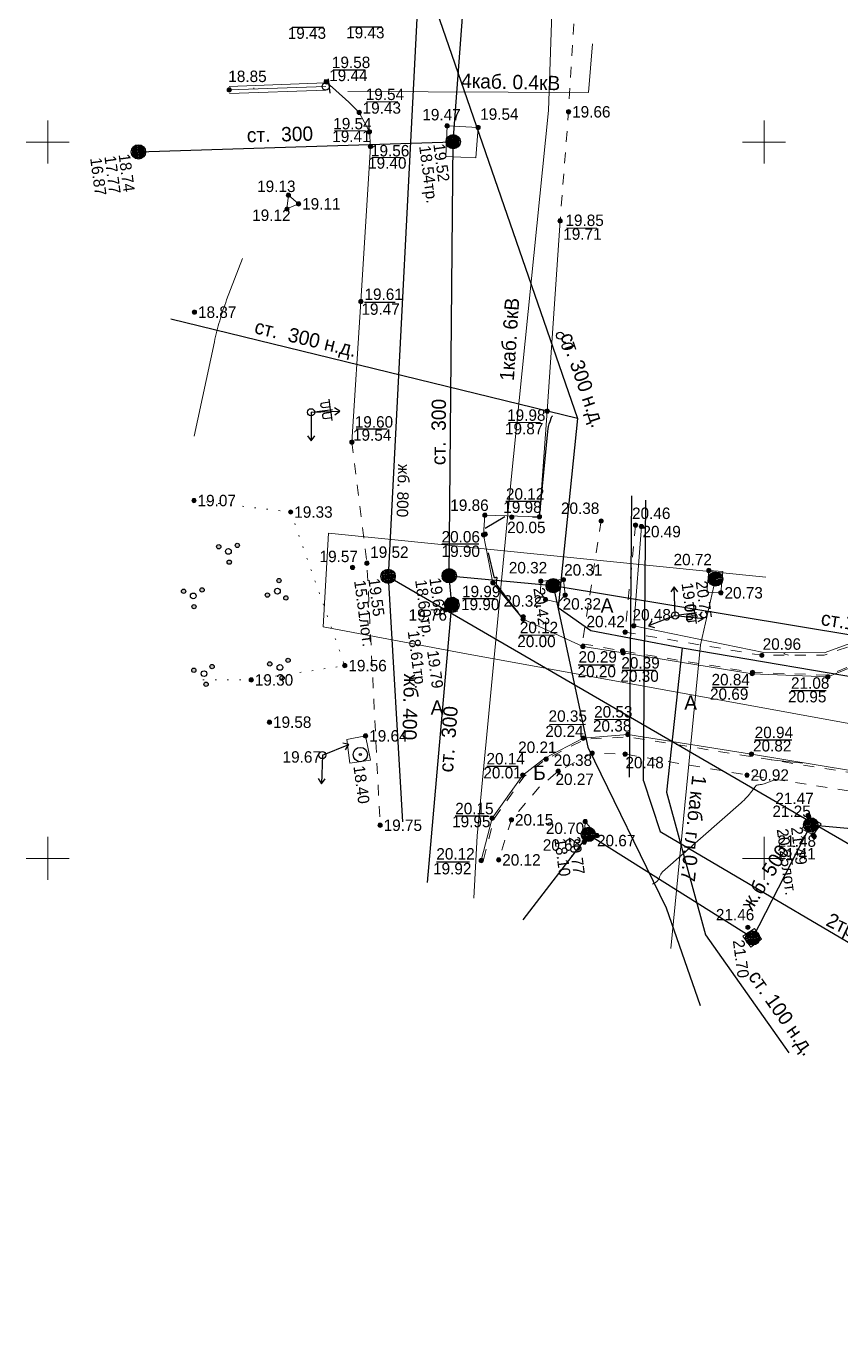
# Model space of a CAD drawing. Header units: metres. Extents: x 17798 to 18902, y 24284 to 24836.
# Drawn here: x 17948.5 to 18005.4, y 24566.5 to 24658.1 of the extents above; entities that cross this region are included whole.
import ezdxf

# ---------------------------------------------------------------- set-up
doc = ezdxf.new("R2010")
doc.units = ezdxf.units.M
doc.linetypes.add('g5_01_5x1_5', pattern=[3, 1.5, -1.5])
doc.linetypes.add('g5_366', pattern=[1.7000000029802322, 0.2000000029802322, -1.5])
for name, color, linetype in [('02_Сетка', 7, 'Continuous'), ('06_Инженерно-технические сооружения', 7, 'Continuous'), ('07_Объекты электропередачи', 7, 'Continuous'), ('10_Границы покрытий и угодий', 7, 'Continuous'), ('13_Растительность', 7, 'Continuous'), ('14_Ограждения', 7, 'Continuous'), ('19_Горизонтали', 7, 'Continuous'), ('30_Канализация', 7, 'Continuous'), ('31_Водопровод', 7, 'Continuous'), ('32_Теплосеть', 7, 'Continuous'), ('33_Газопровод', 7, 'Continuous'), ('35_Телефон', 7, 'Continuous'), ('37_Кабель низкого напряжения', 7, 'Continuous'), ('38_Кабели высокого напряжения', 7, 'Continuous'), ('44_Крышки колодцев', 7, 'Continuous'), ('45_Номера колодцев', 7, 'Continuous'), ('61_Отметки высоты поверхности', 7, 'Continuous')]:
    doc.layers.add(name, color=color, linetype=linetype)
doc.styles.add('LIKE11', font='bm431.shx')
doc.styles.add('LIKE17', font='d431.shx')
doc.styles.add('LIKE32', font='peteri.shx')
doc.styles.add('Line_GUGK', font='bm431.ttf', dxfattribs={"height": 1})
doc.styles.get("Standard").update_dxf_attribs({"font": 'SPDS.shx', "oblique": 15, "height": 2})
doc.linetypes.add('g5_119_1', pattern='A,8,-2,[31,GUGK_2005.shx,S=0.2000000029802322,R=0,X=0,Y=0],0.699999988079071,[31,GUGK_2005.shx,S=0.1599999964237213,R=0,X=0,Y=0],6.599999904632568,[31,GUGK_2005.shx,S=0.1599999964237213,R=180.0000050089563,X=0,Y=0],0.699999988079071,[31,GUGK_2005.shx,S=0.2000000029802322,R=180.0000050089563,X=0,Y=0],-2', length=19.99999988079071)
doc.linetypes.add('g5_119_3', pattern='A,8,-2,[31,GUGK_2005.shx,S=0.2000000029802322,R=0,X=0,Y=0],8,[31,GUGK_2005.shx,S=0.2000000029802322,R=180.0000050089563,X=0,Y=0],-2', length=20)
doc.linetypes.add('g5_121_kl', pattern='A,8,-0.6000000238418579,["Кл",Line_GUGK,S=2,R=0,X=0,Y=-1],-4.400000095367432,24', length=37.00000011920929)
doc.linetypes.add('g5_122_g', pattern='A,2,-2,3,-0.6000000238418579,["Г",Line_GUGK,S=2,R=0,X=0,Y=-1],-2.799999952316284,3,-2,8,-2,8,-2,6', length=41.39999997615814)
doc.linetypes.add('g5_122_k', pattern='A,2,-2,3,-0.6000000238418579,["К",Line_GUGK,S=2,R=0,X=0,Y=-1],-3,3,-2,8,-2,8,-2,6', length=41.60000002384186)
doc.linetypes.add('g5_122_kl', pattern='A,2,-2,3,-0.6000000238418579,["Кл",Line_GUGK,S=2,R=0,X=0,Y=-1],-5,3,-2,8,-2,8,-2,6', length=43.60000002384186)
doc.linetypes.add('g5_122_t', pattern='A,2,-2,3,-0.6000000238418579,["Т",Line_GUGK,S=2,R=0,X=0,Y=-1],-2.799999952316284,3,-2,8,-2,8,-2,6', length=41.39999997615814)
doc.linetypes.add('g5_122_v', pattern='A,2,-2,3,-0.6000000238418579,["В",Line_GUGK,S=2,R=0,X=0,Y=-1],-2.799999952316284,3,-2,8,-2,8,-2,6', length=41.39999997615814)
doc.linetypes.add('g5_133_t', pattern='A,4,[27,GUGK_2005.shx,S=0.800000011920929,R=0,X=0,Y=0],4,-2', length=10)
doc.linetypes.add('g5_397_1', pattern='A,0,-1.25,[39,GUGK_2005.shx,S=1,R=0,X=1,Y=0],-2.5,[24,GUGK_2005.shx,S=1,R=0,X=1,Y=0],-1.25', length=5)
doc.linetypes.add('g5_474_1a', pattern='A,2,-0.5,[28,GUGK_2005.shx,S=2,R=0,X=0,Y=0],-0.5,2', length=5)

# ---------------------------------------------------------------- blocks, each defined once
blk = doc.blocks.new('g5_395_1')
h = blk.add_hatch(color=0)
h.paths.add_polyline_path([(0.2999999999999997, 1.5, 1), (-0.3000000000000003, 1.5, 1)])
h.paths.add_polyline_path([(-1.599038105676658, -0.7499999999999993, 1), (-0.9990381056766585, -0.7499999999999993, 1)])
h.paths.add_polyline_path([(1.599038105676658, -0.7499999999999993, 1), (0.9990381056766584, -0.7499999999999993, 1)])
at = {"color": 0}
for centre, radius in [((0, 0), 0.4000000059604645), ((-3.216285744678249e-16, 1.5), 0.300000011920929), ((-1.299038105676658, -0.7499999999999993), 0.300000011920929), ((1.299038105676658, -0.7499999999999993), 0.300000011920929)]:
    blk.add_circle(centre, radius, dxfattribs=at)
blk = doc.blocks.new('g5_115_1')
at = {"color": 0, "flags": 128}
for points in [[(0, 0), (4, 0)], [(3.293582807424627, -0.503222860631241), (4, -9.796850830579018e-16), (3.293582807424627, 0.5032228606312392)]]:
    blk.add_lwpolyline(points, dxfattribs=at)
blk = doc.blocks.new('g5_117v')
h = blk.add_hatch(color=255)
h.paths.add_polyline_path([(-0.9219544457292888, 0.07500000000000012), (0.9219544457292888, 0.075, 0.9219544529914856)])
h.paths.add_polyline_path([(0.9219544457292888, -0.07499999999999998), (-0.9219544457292888, -0.07499999999999987, 0.9219544529914856)])
at = {"color": 0}
blk.add_line((-1, 1.224606353822377e-16), (1, 1.224606353822377e-16), dxfattribs=at)
blk.add_circle((0, 0), 1, dxfattribs=at)
at = {"style": 'LIKE11', "flags": 8}
for tag, p in [('Номер', (0, 1.699999988079071)), ('Отметка кольца люка', (7.145486520431816e-16, -2.800000011920929)), ('Отметка земли (возле него)', (7.145486520431816e-16, -4.800000011920929)), ('Верх прокладки', (7.145486520431816e-16, -6.800000011920929)), ('Низ прокладки', (7.145486520431816e-16, -8.800000011920929))]:
    blk.add_attdef(tag, p, '', height=1.600000023841858, dxfattribs=at)
blk = doc.blocks.new('g5_117d')
h = blk.add_hatch(color=255)
h.paths.add_polyline_path([(0.325, 0.475), (0.3250000000000001, 0.8660254037844387, 0.1814602911472321), (-0.325, 0.8660254037844386), (-0.325, 0.4750000000000001)])
h.paths.add_polyline_path([(-0.7937253933193772, 0.4750000000000001), (-0.475, 0.475), (-0.475, 0.7937253933193772, 0.1236868873238564)])
h.paths.add_polyline_path([(0.4750000000000001, 0.4750000000000001), (0.7937253933193772, 0.4750000000000001, 0.1236868873238564), (0.4750000000000001, 0.7937253933193771)])
h.paths.add_polyline_path([(0.4749999999999999, -0.3250000000000001), (0.8660254037844387, -0.3250000000000001, 0.08999530971050262), (0.925, 0, 0.08999530971050262), (0.8660254037844386, 0.325), (0.475, 0.3250000000000001)])
h.paths.add_polyline_path([(0.325, 0.325), (-0.325, 0.3250000000000001), (-0.3250000000000001, -0.325), (0.3249999999999999, -0.325)])
h.paths.add_polyline_path([(-0.475, 0.3250000000000001), (-0.8660254037844386, 0.3250000000000001, 0.08999530971050262), (-0.925, 0, 0.08999530971050262), (-0.8660254037844386, -0.325), (-0.4750000000000001, -0.325)])
h.paths.add_polyline_path([(-0.4750000000000002, -0.7937253933193771), (-0.4750000000000001, -0.4749999999999999), (-0.7937253933193774, -0.4749999999999998, 0.1236868873238564)])
h.paths.add_polyline_path([(-0.3250000000000002, -0.475), (-0.3250000000000002, -0.8660254037844386, 0.1814602911472321), (0.3249999999999998, -0.8660254037844387), (0.3249999999999998, -0.4749999999999999)])
h.paths.add_polyline_path([(0.7937253933193772, -0.475), (0.4749999999999999, -0.475), (0.4749999999999999, -0.7937253933193774, 0.1236868873238564)])
at = {"color": 0, "flags": 128}
for points in [[(-0.916515138991168, 0.4000000000000001), (0.9165151389911679, 0.4000000000000001)], [(-0.4, 0.9165151389911679), (-0.4, -0.9165151389911681)], [(0.4000000000000001, 0.9165151389911681), (0.4000000000000001, -0.9165151389911681)], [(-0.9165151389911681, -0.3999999999999999), (0.9165151389911679, -0.3999999999999999)]]:
    blk.add_lwpolyline(points, dxfattribs=at)
at = {"color": 0}
blk.add_circle((0, 0), 1, dxfattribs=at)
at = {"style": 'LIKE11', "flags": 8}
for tag, p in [('Номер', (0, 1.699999988079071)), ('Отметка кольца люка', (7.145486520431816e-16, -2.800000011920929)), ('Отметка земли (возле него)', (7.145486520431816e-16, -4.800000011920929)), ('Верх прокладки', (7.145486520431816e-16, -6.800000011920929)), ('Низ прокладки', (7.145486520431816e-16, -8.800000011920929))]:
    blk.add_attdef(tag, p, '', height=1.600000023841858, dxfattribs=at)
blk = doc.blocks.new('g5_110_1e')
h = blk.add_hatch(color=255)
edge = h.paths.add_edge_path()
edge.add_arc((0, 0), 0.425000011920929, 0, 360.0000100179126)
at = {"color": 0}
for p, q in [((9.18454765366783e-17, 2.75), (-1.5, 2.75)), ((3.061515884555943e-17, 0.5), (3.061515884555943e-17, 3)), ((-3.061515884555943e-17, 2.75), (1.5, 2.75))]:
    blk.add_line(p, q, dxfattribs=at)
at = {"color": 0, "flags": 128}
for points in [[(-0.3999999999999999, 2.75), (-0.3999999999999999, 1.864005494464025, -1.040015697479248), (-1.1, 1.864005494464025), (-1.1, 2.75)], [(0.4, 2.75), (0.4, 1.864005494464025, 1.040015697479248), (1.1, 1.864005494464025), (1.1, 2.75)]]:
    blk.add_lwpolyline(points, format="xyb", dxfattribs=at)
at = {"color": 0}
blk.add_circle((0, 0), 0.5, dxfattribs=at)
blk = doc.blocks.new('g5_117sv')
h = blk.add_hatch(color=255)
h.paths.add_polyline_path([(-0.07500000000000001, 0.9219544457292888, 0.3906343281269073), (-0.9250000000000002, 0, 0.1110604181885719), (-0.835935971133566, -0.3960253175808115), (-0.07500000000000012, 0.04330127018922182)])
h.paths.add_polyline_path([(0.07499999999999987, 0.04330127018922178), (0.8359359711335653, -0.3960253175808117, 0.1110604181885719), (0.9249999999999999, 0, 0.3906343281269073), (0.07499999999999998, 0.9219544457292888)])
h.paths.add_polyline_path([(-0.7609359711335658, -0.5259291281484773, 0.5244473814964294), (0.7609359711335655, -0.5259291281484775), (-1.2206457251357e-16, -0.08660254037844396)])
at = {"color": 0, "flags": 128}
for points in [[(0, 1), (0, 0)], [(-1.792641566988417e-16, -1.236580199558515e-16), (-0.8660254037844389, -0.5)], [(0.8660254037844385, -0.5000000000000002), (-1.792641566988417e-16, -1.236580199558515e-16)]]:
    blk.add_lwpolyline(points, dxfattribs=at)
at = {"color": 0}
blk.add_circle((-6.123031769111886e-17, 0), 1, dxfattribs=at)
at = {"style": 'LIKE11', "flags": 8}
for tag, p in [('Номер', (-1.792641566988417e-16, 1.699999988079071)), ('Отметка кольца люка', (5.352844953443398e-16, -2.800000011920929)), ('Отметка земли (возле него)', (5.352844953443398e-16, -4.800000011920929)), ('Верх прокладки', (5.352844953443398e-16, -6.800000011920929)), ('Низ прокладки', (5.352844953443398e-16, -8.800000011920929))]:
    blk.add_attdef(tag, p, '', height=1.600000023841858, dxfattribs=at)
blk = doc.blocks.new('g5_474c_1')
h = blk.add_hatch(color=0)
edge = h.paths.add_edge_path()
edge.add_arc((0, 0), 0.5, 0, 360.0000100179126)
at = {"color": 0}
blk.add_line((0, 0.5), (0, 1), dxfattribs=at)
at = {"color": 0, "flags": 128}
blk.add_lwpolyline([(0.5, -1), (0.5, 1)], dxfattribs=at)
at = {"color": 0}
blk.add_circle((0, 0), 0.5, dxfattribs=at)
blk = doc.blocks.new('g5_106_1a')
h = blk.add_hatch(color=255)
edge = h.paths.add_edge_path()
edge.add_arc((0, 0), 0.425000011920929, 0, 360.0000100179126)
at = {"color": 0}
blk.add_circle((0, 0), 0.5, dxfattribs=at)
at = {"style": 'LIKE11', "flags": 8}
for tag, p in [('Отметка', (1, 0)), ('Высота опоры', (-7.746835708618164, -2.800000011920929))]:
    blk.add_attdef(tag, p, '', height=1.600000023841858, dxfattribs=at)
blk = doc.blocks.new('g5_117b')
h = blk.add_hatch(color=0)
edge = h.paths.add_edge_path()
edge.add_arc((0, 0), 0.1500000059604645, 0, 360.0000100179126)
h = blk.add_hatch(color=255)
edge = h.paths.add_edge_path(flags=16)
edge.add_arc((0, 0), 0.2249999940395355, 0, 360.0000100179126)
edge = h.paths.add_edge_path()
edge.add_arc((0, 0), 0.925000011920929, 0, 360.0000100179126)
at = {"color": 0}
for radius in [1, 0.1500000059604645]:
    blk.add_circle((0, 0), radius, dxfattribs=at)
at = {"style": 'LIKE11', "flags": 8}
for tag, p in [('Номер', (0, 1.699999988079071)), ('Отметка кольца люка', (7.145486520431816e-16, -2.800000011920929)), ('Отметка земли (возле него)', (7.145486520431816e-16, -4.800000011920929)), ('Верх прокладки', (7.145486520431816e-16, -6.800000011920929)), ('Низ прокладки', (7.145486520431816e-16, -8.800000011920929))]:
    blk.add_attdef(tag, p, '', height=1.600000023841858, dxfattribs=at)
blk = doc.blocks.new('g5_117kb')
h = blk.add_hatch(color=255)
h.paths.add_polyline_path([(0.07499999999999994, 0.07500000000000018), (0.9219544457292888, 0.07499999999999996, 0.3674260079860687), (0.07500000000000004, 0.9219544457292888)])
h.paths.add_polyline_path([(-0.07499999999999996, 0.9219544457292888, 0.3674260079860687), (-0.9219544457292888, 0.07500000000000018), (-0.07500000000000005, 0.07500000000000018)])
h.paths.add_polyline_path([(-0.07500000000000008, -0.07499999999999996), (-0.9219544457292888, -0.07499999999999984, 0.3674260079860687), (-0.07500000000000018, -0.9219544457292888)])
h.paths.add_polyline_path([(0.0749999999999998, -0.9219544457292888, 0.3674260079860687), (0.9219544457292888, -0.07499999999999996), (0.07499999999999993, -0.07499999999999996)])
at = {"color": 0, "flags": 128}
for points in [[(-1, 2.220446049250313e-16), (0.9999999999999999, 2.220446049250313e-16)], [(6.123031769111886e-17, 1), (6.123031769111886e-17, -1)]]:
    blk.add_lwpolyline(points, dxfattribs=at)
at = {"color": 0}
blk.add_circle((0, 0), 1, dxfattribs=at)
at = {"style": 'LIKE11', "flags": 8}
for tag, p in [('Номер', (-5.551115123125783e-17, 1.699999988079071)), ('Отметка кольца люка', (6.590375008119238e-16, -2.800000011920929)), ('Отметка земли (возле него)', (6.590375008119238e-16, -4.800000011920929)), ('Верх прокладки', (6.590375008119238e-16, -6.800000011920929)), ('Низ прокладки', (6.590375008119238e-16, -8.800000011920929))]:
    blk.add_attdef(tag, p, '', height=1.600000023841858, dxfattribs=at)
blk = doc.blocks.new('g5_311_2_1')
h = blk.add_hatch(color=0)
edge = h.paths.add_edge_path()
edge.add_arc((0, 0), 0.5, 0, 360.0002559047228)
at = {"color": 0}
blk.add_circle((0, 0), 0.5, dxfattribs=at)
at = {"style": 'LIKE11', "flags": 8}
for tag, p in [('Отметка', (1, 0)), ('Высота опоры', (-7.746835708618164, -2.800000011920929))]:
    blk.add_attdef(tag, p, '', height=1.600000023841858, dxfattribs=at)
blk = doc.blocks.new('g5_012')
at = {"color": 92, "linetype": 'ByBlock', "lineweight": -2}
for p, q in [((0, -3), (0, 3)), ((-3, 0), (3, 0))]:
    blk.add_line(p, q, dxfattribs=at)
blk = doc.blocks.new('g5_330')
at = {"linetype": 'ByBlock', "lineweight": -2}
blk.add_hatch(color=0, dxfattribs=at).paths.add_polyline_path([(-0.3, 0, 1), (0.3, 0, 1)])
at = {"color": 0, "linetype": 'ByBlock', "lineweight": -2}
blk.add_circle((0, 0), 0.3, dxfattribs=at)
at = {"color": 0, "linetype": 'ByBlock', "lineweight": 15, "flags": 12}
for tag, p in [('number', (-7.619999885559082, -0.800000011920929)), ('z', (0.5, -0.800000011920929))]:
    blk.add_attdef(tag, p, '', height=1.600000023841858, dxfattribs=at)

msp = doc.modelspace()

# ---------------------------------------------------------------- linework, layer by layer
at = {"layer": '06_Инженерно-технические сооружения', "color": 7, "linetype": 'Continuous', "lineweight": 20, "ltscale": 0.5, "flags": 128}
for points in [[(17977.776, 24648.987), (17977.87700000352, 24651.13400007439), (17980.03599999046, 24651.02300001335), (17979.87000010109, 24648.89600000185), (17977.776, 24648.987)], [(17966.7, 24645.333), (17966.80300000012, 24646.29199999142), (17967.50900001526, 24645.68999999332), (17966.7, 24645.333)], [(17986, 24619.456), (17986.12099999934, 24618.38099995231), (17985.63499999046, 24617.86200001812), (17984.74300003052, 24618.06100001907), (17984.40600001812, 24618.53099998808), (17984.42200005054, 24619.35100000328), (17986, 24619.456)], [(17996.986, 24618.539), (17996.00800001478, 24618.57499999845), (17996.14300000525, 24620.09699996853), (17997.113698645, 24620.03524538422), (17996.986, 24618.539)], [(17978.328, 24618.234), (17978.66300000835, 24618.02400000656), (17978.58299999523, 24617.23599997425), (17978.12300000179, 24617.13000002766), (17977.75800000715, 24617.35800001287), (17977.69999997902, 24617.81799999142), (17977.92399998593, 24618.16900000238), (17978.328, 24618.234)], [(17971.077, 24606.643), (17970.88399999631, 24608.30799996185), (17972.18899998856, 24608.54999994564), (17972.5240000267, 24606.85999999273), (17971.077, 24606.643)], [(18003.102, 24602.927), (18002.63400000524, 24602.04799999189), (18003.43599999142, 24601.63499994469), (18003.97500002575, 24602.41399998856), (18003.102, 24602.927)], [(17987.45, 24601.132), (17987.51300000101, 24602.56400004101), (17988.33200002909, 24601.5979999907), (17987.45, 24601.132)], [(17999.32, 24595.091), (17999.82800001621, 24594.36200002766), (17999.08199999452, 24593.80400005913), (17998.51999998808, 24594.56499997711), (17999.32, 24595.091)]]:
    msp.add_lwpolyline(points, dxfattribs=at)
at = {"layer": '10_Границы покрытий и угодий', "color": 7, "linetype": 'g5_01_5x1_5', "lineweight": 20, "ltscale": 0.5, "flags": 128}
for points in [[(17986.902, 24661.256), (17986.35199998808, 24652.11800046539), (17985.76500003528, 24644.49800057984)], [(17971.231, 24629.055), (17972.28099995232, 24620.60199993134), (17973.19800000763, 24602.30899971008)], [(17988.629, 24623.552), (17987.31300001526, 24614.98299975586)], [(17991.035, 24623.262), (17990.29700002432, 24615.79300013733), (17999.84400001526, 24614.17300025177), (18004.19699970245, 24614.18900004578), (18007.45599952698, 24615.31099978638)], [(17987.313, 24614.983), (17990.12699989128, 24614.47999997902), (17999.19899967956, 24612.98400004673), (18004.46399906921, 24612.79299994278), (18008.35000065613, 24614.37900002766)], [(17980.414, 24599.905), (17981.12799998665, 24602.73700001716), (17983.22500010872, 24605.69400003433), (17984.78600021744, 24606.93100002289), (17987.50799986267, 24608.31999996185), (17990.54599996948, 24608.47600009918), (17999.05999990845, 24607.10700014114), (18013.0150017395, 24604.85299995422), (18018.1999992981, 24603.96200016022), (18019.89100119019, 24601.3520000267), (18021.18300100708, 24595.32199981689), (18015.12900015259, 24582.20499923706)], [(18013.614, 24582.191), (18013.54999999696, 24583.10200001335), (18014.31200001383, 24583.55499996281), (18019.88100019837, 24595.71399976349), (18018.64000002289, 24601.00200082397), (18017.41000000382, 24602.86199952698), (18012.88799998903, 24603.60799981689), (17998.80699983978, 24605.81500054932), (17990.30000082398, 24607.2770004425), (17988.00099913025, 24607.35099984741), (17985.63700071716, 24606.08399964905), (17984.27900091553, 24604.95499993896), (17982.36199919129, 24602.69199945068), (17981.47500006104, 24599.89200021362)]]:
    msp.add_lwpolyline(points, dxfattribs=at)
at = {"layer": '10_Границы покрытий и угодий', "color": 7, "linetype": 'Continuous', "lineweight": 20, "ltscale": 0.5, "flags": 128}
for points in [[(17969.442, 24654.202), (17971.00700005722, 24652.79799995613), (17971.74400004578, 24652.077), (17972.449999897, 24650.72400007439), (17972.52099999618, 24649.69500003052), (17971.85900005531, 24638.8720000763), (17971.23100003433, 24629.05500064087)], [(17985.765, 24644.498), (17984.87000001907, 24631.22899994659), (17984.3179999733, 24623.85200009155), (17980.51799978256, 24623.95299992371), (17980.42399991989, 24622.59199986267), (17981.06899990082, 24619.24100003052), (17983.17600001335, 24616.68999943542), (17987.3559999609, 24614.79200062561), (17990.17000020981, 24614.34299931335), (17999.16000045776, 24612.89199909973), (18004.45800079346, 24612.66599926758), (18008.4259992981, 24614.31000027466)], [(17980.26, 24599.845), (17981.01900000334, 24602.79999992371), (17983.1500001049, 24605.81499979019), (17984.68605495453, 24607.00439950943), (17987.37199998855, 24608.3839995575), (17990.48200012207, 24608.63600036621), (17999.11700035095, 24607.27900001526), (18013.07999969482, 24604.96700021744)]]:
    msp.add_lwpolyline(points, dxfattribs=at)
at = {"layer": '10_Границы покрытий и угодий', "color": 7, "linetype": 'g5_366', "lineweight": 20, "ltscale": 0.5, "flags": 128}
msp.add_lwpolyline([(17960.209, 24624.98), (17966.95800007248, 24624.17800001383), (17970.73500002289, 24613.45399997711), (17964.2050000515, 24612.45599983215), (17960.13076136374, 24612.45600078583)], dxfattribs=at)
at = {"layer": '13_Растительность', "color": 92, "linetype": 'g5_397_1', "lineweight": 20, "ltscale": 0.5, "flags": 128}
msp.add_lwpolyline([(17991.442, 24623.158), (17990.90199997854, 24616.23600006866), (17999.98199996185, 24614.37899971771), (18004.19599971008, 24614.34300041962), (18007.34600028229, 24615.48899985123)], dxfattribs=at)
at = {"layer": '14_Ограждения', "color": 7, "linetype": 'Continuous', "lineweight": 20, "ltscale": 0.5, "flags": 128}
for points in [[(17962.66213532901, 24653.89584279275), (17969.39813518143, 24654.13484278536)], [(17962.67986467099, 24653.39615720725), (17969.41586494064, 24653.63515720638)]]:
    msp.add_lwpolyline(points, dxfattribs=at)
at = {"layer": '14_Ограждения', "color": 7, "linetype": 'g5_474_1a', "lineweight": 20, "ltscale": 0.5, "flags": 128}
msp.add_lwpolyline([(17962.671, 24653.646), (17969.40700006103, 24653.88499999261)], dxfattribs=at)
at = {"layer": '19_Горизонтали', "color": 42, "linetype": 'Continuous', "lineweight": 20, "ltscale": 0.5, "flags": 128}
for points, elevation in [([(17964.39009591912, 24653.7069963554), (17964.37535592889, 24653.78594533001)], 19), ([(18002.69368478631, 24606.65465870891), (18000.49763986444, 24606.87479725872)], 21)]:
    msp.add_lwpolyline(points, dxfattribs=dict(at, elevation=elevation))
for points, elevation in [([(17960.21925851678, 24629.4772295097), (17961.63071628805, 24636.05059194459, -0.01709536463022232), (17962.00241586541, 24637.53284779583), (17962.00241586541, 24637.53284779583, -0.02176824025809765), (17962.48789767742, 24638.98124506346), (17963.60188791131, 24641.87958851848)], 19), ([(18001.4975483117, 24614.36605397259), (18001.41483041619, 24614.34209767376, 0.7233738899230957), (18001.41286814494, 24614.28823011214), (18001.70549508905, 24614.17984334026)], 21), ([(17992.22124215936, 24598.19534626995), (17992.4916331965, 24598.37128294245, 0.2032381594181061), (17992.7119800744, 24598.69829884563), (17992.7119800744, 24598.69829884563, -0.1657267212867737), (17992.91355404675, 24599.05004028202), (17998.40106871796, 24603.88185450055, 0.05407721176743507), (17999.14479562615, 24604.69505635296), (17999.36741104023, 24604.99861858694, -0.2379592061042786), (17999.65034982537, 24605.14263096844), (17999.65034982537, 24605.14263096844, 0.08952933549880981), (17999.99449755787, 24605.20602564045), (18000.78636667108, 24605.50476399456)], 21)]:
    msp.add_lwpolyline(points, format="xyb", dxfattribs=dict(at, elevation=elevation))
at = {"layer": '19_Горизонтали', "color": 42, "linetype": 'Continuous', "lineweight": 30, "ltscale": 0.5, "elevation": 20, "flags": 128}
for points in [[(17983.83626291131, 24623.84475270305), (17984.08603402947, 24623.8371538261, 0.3954921364784241), (17984.35944731421, 24624.07832070716), (17984.90291117543, 24629.79671368861, -0.06315390765666962), (17985.06081125115, 24630.49987355266), (17985.17031188183, 24630.80263684536, -0.1436752676963806), (17985.21712228631, 24630.86651173626), (17985.24989816522, 24630.89158192669)], [(17980.74187204217, 24621.32430592571), (17981.14053458265, 24619.65065483712, 0.6042800545692444), (17981.26843759393, 24619.61801854168), (17981.26843759393, 24619.61801854168, -0.7361696362495422), (17981.34501641163, 24619.58272222707), (17981.30121662522, 24619.24842594151, 0.1120737642049789), (17981.31038400506, 24619.1500696281), (17981.31038400506, 24619.1500696281, 0.08456509560346603), (17981.35692785692, 24619.06172296877), (17982.46883609625, 24617.60998970092, -0.0001406299998052418), (17982.91251108026, 24617.0303796867), (17983.1342670617, 24616.74051228557)]]:
    msp.add_lwpolyline(points, format="xyb", dxfattribs=at)
for points in [[(17980.53105661248, 24623.04358998333), (17981.90239450311, 24623.85691395794)], [(17981.29463693475, 24619.1982072929), (17981.29384347772, 24619.21358815227)]]:
    msp.add_lwpolyline(points, dxfattribs=at)
at = {"layer": '30_Канализация', "color": 42, "linetype": 'g5_122_kl', "lineweight": 30, "ltscale": 0.5, "flags": 128}
msp.add_lwpolyline([(17981.176, 24764.182), (17973.76000011063, 24619.6879967041), (18068.14867913818, 24564.86696704102), (18224.58759057617, 24482.32741625977), (18357.92499291992, 24375.33501513672), (18432.45169580078, 24314.74266894531), (18453.23700463867, 24297.96999438477), (18504.48727929687, 24313.98333056641), (18591.35513818359, 24418.31029589844), (18643.87698876953, 24411.19551928711), (18665.86996972656, 24407.07601245117), (18685.74106347656, 24402.10665209961)], dxfattribs=at)
at = {"layer": '30_Канализация', "color": 42, "linetype": 'g5_121_kl', "lineweight": 30, "ltscale": 0.5, "flags": 128}
msp.add_lwpolyline([(17973.76, 24619.688), (17974.75778819084, 24602.54323414612)], dxfattribs=at)
at = {"layer": '30_Канализация', "color": 12, "linetype": 'g5_122_k', "lineweight": 30, "ltscale": 0.5, "flags": 128}
for points in [[(17987.737, 24601.665), (17999.20500041199, 24594.44199995041), (18003.25999976349, 24602.3390000248), (18028.64233447266, 24600.02957419396), (18043.59887744141, 24599.06684044838)], [(17987.737, 24601.665), (17983.17088605118, 24595.70419315338)]]:
    msp.add_lwpolyline(points, dxfattribs=at)
at = {"layer": '31_Водопровод', "color": 94, "linetype": 'g5_122_v', "lineweight": 30, "ltscale": 0.5, "flags": 128}
for points in [[(17976.51225353481, 24598.31155924671), (17978.20799995662, 24617.69399981373), (17978.02100003959, 24619.72599940174), (17978.29900003673, 24650.02900080555), (17979.82599998714, 24670.54199747913), (17981.53937793971, 24711.39112620228), (17983.77367473842, 24753.75099711292), (17986.16100002528, 24814.36400370472), (17986.75273777248, 24823.51189188831)], [(17956.33, 24649.319), (17978.29899986267, 24650.02899997854)], [(17978.021, 24619.726), (17985.28499993897, 24619.04000001049), (17987.70341786957, 24607.75977532959), (17993.15916165924, 24596.55485932922), (17995.53255090332, 24589.7294828186)], [(17985.285, 24619.04), (18010.69007888794, 24614.83772281647)]]:
    msp.add_lwpolyline(points, dxfattribs=at)
at = {"layer": '32_Теплосеть', "color": 5, "linetype": 'g5_122_t', "lineweight": 30, "ltscale": 0.5, "flags": 128}
for points in [[(17990.74047128507, 24625.30758923656), (17990.59480386623, 24605.66273945934)], [(17991.57811516937, 24605.40020426376), (17991.7417378765, 24625.01494845016)], [(17991.57811516937, 24605.40020426376), (17992.74811476883, 24601.88407786949), (18011.81259125885, 24590.6583715306), (18049.44905633148, 24569.29993876083), (18087.01199883637, 24548.60400065048), (18106.57750481781, 24538.65784891708), (18150.63466424164, 24515.78648813827), (18177.94508904633, 24501.7097211705), (18193.87372368988, 24492.91350992782), (18205.48877495941, 24487.73374613388), (18208.06947869476, 24491.29064615829)]]:
    msp.add_lwpolyline(points, dxfattribs=at)
at = {"layer": '33_Газопровод', "color": 132, "linetype": 'g5_122_g', "lineweight": 30, "ltscale": 0.5, "flags": 128}
for points in [[(17968.78322802104, 24683.34235733278), (17986.97605715312, 24630.70252960451), (17958.59292612589, 24637.63109939821)], [(17986.97605650434, 24630.70253054895), (17985.63800268182, 24617.51367060938), (17987.91638611564, 24615.89959971704), (17994.29377548703, 24614.69570414819), (17993.1889800311, 24604.62907283106), (17995.90090506085, 24594.65618579187), (18001.73300211438, 24586.4329306344)], [(17994.29377527039, 24614.69570467831), (18009.05147332948, 24612.19216845394), (18012.90794725221, 24611.51175711513)]]:
    msp.add_lwpolyline(points, dxfattribs=at)
at = {"layer": '35_Телефон', "color": 6, "linetype": 'g5_133_t', "lineweight": 20, "ltscale": 0.5, "flags": 128}
msp.add_lwpolyline([(17996.614, 24619.506), (17995.57002023602, 24614.89823814011), (17993.49082080269, 24593.71374269104)], dxfattribs=at)
at = {"layer": '37_Кабель низкого напряжения', "color": 1, "linetype": 'g5_119_3', "lineweight": 20, "ltscale": 0.5, "flags": 128}
msp.add_lwpolyline([(17970.94753642825, 24653.54396355127), (17987.73958583621, 24653.47389936422), (17988.01984210757, 24656.86033499216)], dxfattribs=at)
at = {"layer": '38_Кабели высокого напряжения', "color": 1, "linetype": 'g5_119_1', "lineweight": 20, "ltscale": 0.5, "flags": 128}
for points in [[(17986.87153808523, 24708.04136555813), (17984.95446364332, 24652.21634190701), (17982.29721443106, 24625.97600453518), (17979.97212163855, 24601.56252949856), (17979.73597948004, 24597.2107686343)], [(18024.94055704771, 24605.93864468502), (17978.97845225035, 24614.31520680355), (17969.23174433409, 24616.16282586025), (17969.60542063414, 24622.70214871334), (18000.12226633726, 24619.61932495999)]]:
    msp.add_lwpolyline(points, dxfattribs=at)
at = {"layer": '61_Отметки высоты поверхности', "flags": 128}
for points in [[(17967.06720585208, 24658.03844156838), (17969.25050185907, 24658.03844156838)], [(17971.07574234121, 24658.05296460168), (17973.30906212959, 24658.05941928314)], [(17969.92079827539, 24655.05578624691), (17972.13547120619, 24655.05578624691)], [(17972.24220421193, 24652.8233662624), (17974.4377521606, 24652.83101625525)], [(17970.01972191344, 24650.81237439129), (17972.17558552419, 24650.79946502835)], [(17972.65538351341, 24648.93191052321), (17974.81124712416, 24648.94051676517)], [(17986.22632246288, 24644.01256404633), (17988.31477051162, 24644.00491405348)], [(17972.10985046689, 24638.83332999647), (17974.24419847274, 24638.81803001077)], [(17982.15998922509, 24630.43573070514), (17984.38613714517, 24630.45103069085)], [(17971.53746716681, 24629.98921090627), (17973.68902765658, 24629.98921090627)], [(17981.9674928248, 24624.94509181223), (17984.32022422036, 24624.94025080113)], [(17977.49928440188, 24621.95029890721), (17980.09164584699, 24621.95029890721)], [(17978.9585718989, 24618.13577672071), (17981.23369583524, 24618.14803053006)], [(17982.95818122935, 24615.58931833693), (17985.36900475814, 24615.59900035914)], [(17987.03216101673, 24613.50929723346), (17989.55916881196, 24613.51655875012)], [(17990.09168003319, 24613.13613596103), (17992.44441142875, 24613.14702823601)], [(17996.39010215693, 24611.96041361209), (17998.88806388555, 24611.96041361209)], [(18001.89452100587, 24611.7139413272), (18004.33973036889, 24611.72428047884)], [(17985.01381147301, 24609.34594803727), (17987.53113724604, 24609.35885740021), (17987.53436458678, 24609.35885740021)], [(17988.17257121706, 24609.70176235324), (17990.56887171254, 24609.71628538654)], [(17999.35025469134, 24608.26866963221), (18001.93172386148, 24608.28500804468)], [(17980.64500066221, 24606.43697101879), (17982.83797869141, 24606.43697101879)], [(17978.44136349628, 24602.95771657164), (17980.72267815923, 24602.96977891523)], [(17977.12432955109, 24599.74866278795), (17979.42865083563, 24599.74866278795)]]:
    msp.add_lwpolyline(points, dxfattribs=at)

# ---------------------------------------------------------------- block references
at = {"layer": '02_Сетка', "color": 92, "linetype": 'Continuous', "lineweight": 15, "ltscale": 0.5, "xscale": 0.5, "yscale": 0.5}
for p in [(17950, 24650), (18000, 24650), (17950, 24600), (18000, 24600)]:
    msp.add_blockref('g5_012', p, dxfattribs=at)
at = {"layer": '06_Инженерно-технические сооружения', "color": 7, "linetype": 'Continuous', "lineweight": 20, "xscale": 0.5, "yscale": 0.5, "zscale": 0.5, "rotation": 277.5631784342272}
msp.add_blockref('g5_311_2_1', (17985.76283224578, 24636.48931787785), dxfattribs=at)
at = {"layer": '07_Объекты электропередачи', "color": 7, "linetype": 'Continuous', "lineweight": 20, "xscale": 0.5, "yscale": 0.5, "zscale": 0.5}
for name, p, rotation in [('g5_110_1e', (17968.379, 24631.141, 19.539), 277.5631784342272), ('g5_115_1', (17968.379, 24631.141, 19.539), 2.273270730557599), ('g5_115_1', (17968.379, 24631.141, 19.539), 270.0648874803604), ('g5_115_1', (17993.793, 24616.959, 20.569), 91.9172707554466), ('g5_110_1e', (17993.793, 24616.959, 20.569), 277.5631784342272), ('g5_115_1', (17993.79299945068, 24616.95900014496, 20.56900003528595), 201.5957244474593), ('g5_115_1', (17993.793, 24616.959, 20.569), 353.9540631684008), ('g5_106_1a', (17969.167, 24607.211, 19.456), 277.5631784342272), ('g5_115_1', (17969.167, 24607.211, 19.456), 21.59572968378675), ('g5_115_1', (17969.167, 24607.211, 19.456), 268.3630229052467)]:
    msp.add_blockref(name, p, dxfattribs=dict(at, rotation=rotation))
at = {"layer": '10_Границы покрытий и угодий', "color": 7, "linetype": 'Continuous', "lineweight": 20, "ltscale": 0.5, "xscale": 0.5, "yscale": 0.5}
for p, rotation in [((17962.61271885692, 24621.42567636095), 304.1282429845079), ((17960.15660508863, 24618.31865656998), 304.1282429845079), ((17966.03203346829, 24618.65102732896), 111.5994239055113), ((17960.90806719403, 24612.89172073791), 311.2532504398552), ((17966.20973422955, 24613.32867145078), 311.2532504398552)]:
    msp.add_blockref('g5_395_1', p, dxfattribs=dict(at, rotation=rotation))
at = {"layer": '14_Ограждения', "color": 7, "linetype": 'Continuous', "lineweight": 20, "xscale": 0.5, "yscale": 0.5, "zscale": 0.5, "rotation": 6.559587093009532}
msp.add_blockref('g5_474c_1', (17969.407, 24653.885, 19.429), dxfattribs=at)
at = {"layer": '44_Крышки колодцев', "color": 7, "linetype": 'Continuous', "lineweight": 20, "xscale": 0.5, "yscale": 0.5, "zscale": 0.5, "rotation": 277.5631784342272}
for name, p in [('g5_117v', (17978.299, 24650.029, 19.518)), ('g5_117v', (17956.33, 24649.319, 18.739)), ('g5_117d', (17973.76, 24619.688, 19.552)), ('g5_117v', (17978.021, 24619.726, 19.681)), ('g5_117v', (17985.285, 24619.04, 20.416)), ('g5_117sv', (17996.614, 24619.506, 20.748)), ('g5_117v', (17978.208, 24617.694, 19.789)), ('g5_117b', (17971.822, 24607.246, 19.652)), ('g5_117kb', (17987.737, 24601.665, 20.768)), ('g5_117kb', (18003.26, 24602.339, 21.489)), ('g5_117kb', (17999.205, 24594.442, 21.7))]:
    msp.add_blockref(name, p, dxfattribs=at)
at = {"layer": '61_Отметки высоты поверхности', "color": 7, "linetype": 'Continuous', "lineweight": 20, "xscale": 0.5, "yscale": 0.5, "zscale": 0.5}
for p in [(17969.442, 24654.202, 19.437), (17962.671, 24653.646, 18.853), (17971.744, 24652.077, 19.428), (17986.352, 24652.118, 19.658), (17972.45, 24650.724, 19.413), (17977.877, 24651.134, 19.473), (17980.036, 24651.023, 19.542), (17972.521, 24649.695, 19.4), (17966.803, 24646.292, 19.129), (17966.7, 24645.333, 19.117), (17967.509, 24645.69, 19.108), (17985.765, 24644.498, 19.706), (17971.859, 24638.872, 19.469), (17960.239, 24638.131, 18.873), (17984.87, 24631.229, 19.873), (17971.231, 24629.055, 19.537), (17960.209, 24624.98, 19.066), (17966.958, 24624.178, 19.327), (17980.518, 24623.953, 19.864), (17982.391, 24623.823, 20.048), (17984.318, 24623.852, 19.984), (17988.629, 24623.552, 20.382), (17991.035, 24623.262, 20.464), (17991.442, 24623.158, 20.494), (17980.424, 24622.592, 19.904), (17980.537, 24622.629, 20.062), (17971.278, 24620.308, 19.574), (17972.281, 24620.602, 19.52), (17981.069, 24619.241, 19.901), (17984.422, 24619.351, 20.319), (17986, 24619.456, 20.307), (17996.143, 24620.097, 20.724), (17986.121, 24618.381, 20.325), (17996.986, 24618.539, 20.727), (17984.743, 24618.061, 20.323), (17977.758, 24617.358, 19.755), (17983.176, 24616.69, 20.002), (17983.194, 24616.866, 20.123), (17990.297, 24615.793, 20.417), (17990.902, 24616.236, 20.476), (17987.356, 24614.792, 20.203), (17990.127, 24614.48, 20.392), (17990.17, 24614.343, 20.3), (17999.844, 24614.173, 20.935), (17970.735, 24613.454, 19.558), (17999.16, 24612.892, 20.688), (17999.199, 24612.984, 20.844), (17964.205, 24612.456, 19.298), (18004.458, 24612.666, 20.946), (17965.475, 24609.505, 19.577), (17972.189, 24608.55, 19.64), (17987.372, 24608.384, 20.24), (17990.482, 24608.636, 20.377), (17988.001, 24607.351, 20.381), (17984.786, 24606.931, 20.208), (17990.3, 24607.277, 20.483), (17999.117, 24607.279, 20.825), (17983.15, 24605.815, 20.01), (17985.637, 24606.084, 20.269), (17998.807, 24605.815, 20.921), (17981.019, 24602.8, 19.949), (18003.08552853873, 24603.0005419511, 21.252), (18003.102, 24602.927, 21.466), (17973.198, 24602.309, 19.747), (17982.362, 24602.692, 20.15), (17987.513, 24602.564, 20.695), (17987.45, 24601.132, 20.664), (17988.332, 24601.598, 20.67), (18003.436, 24601.635, 21.485), (18003.498, 24601.531, 21.412), (17980.26, 24599.845, 19.924), (17981.475, 24599.892, 20.125), (17998.875, 24595.184, 21.457)]:
    msp.add_blockref('g5_330', p, dxfattribs=at)

# ---------------------------------------------------------------- texts
at = {"layer": '06_Инженерно-технические сооружения', "color": 7, "linetype": 'Continuous', "lineweight": 15, "ltscale": 0.5, "style": 'LIKE11'}
msp.add_text('0', height=0.800000011920929, rotation=277.5631784342272, dxfattribs=at).set_placement((17985.82864192119, 24635.99366771229))
at = {"layer": '10_Границы покрытий и угодий', "color": 7, "linetype": 'Continuous', "lineweight": 15, "style": 'LIKE11'}
for s, p in [('А', (17988.5919041978, 24617.15506559183)), ('А', (17994.42777134539, 24610.36993723939)), ('А', (17976.72808353705, 24610.03737525552)), ('Б', (17983.88491841439, 24605.48010078721))]:
    msp.add_text(s, height=1, dxfattribs=at).set_placement(p)
at = {"layer": '30_Канализация', "color": 42, "linetype": 'Continuous', "lineweight": 20}
for s, height, style, p in [('жб. 800', 0.800000011920929, 'LIKE11', (17974.45714936305, 24627.53326347047, 12.16405355087244)), ('жб. 400', 1, 'LIKE32', (17974.87846701832, 24612.89705334259, 12.16405355087244))]:
    msp.add_text(s, height=height, rotation=268.3034636556842, dxfattribs=dict(at, style=style)).set_placement(p)
at = {"layer": '30_Канализация', "color": 12, "linetype": 'Continuous', "lineweight": 15, "style": 'LIKE32'}
msp.add_text('ж.б. 500', height=1, rotation=57.71117112783499, dxfattribs=at).set_placement((17999.14130072404, 24596.29997167672))
at = {"layer": '31_Водопровод', "color": 94, "linetype": 'Continuous', "lineweight": 20, "style": 'LIKE32'}
for rotation, p in [(1.453311429896034, (17963.9075328155, 24649.98783444993, -19.44310760571224)), (89.47438529689984, (17977.75846608342, 24627.44491246054, 19.62630155926592)), (85.74271827405254, (17978.28532277145, 24605.97706686492, 19.44310760571224))]:
    msp.add_text('ст.  300', height=1, rotation=rotation, dxfattribs=at).set_placement(p)
at = {"layer": '31_Водопровод', "color": 94, "linetype": 'Continuous', "lineweight": 15, "style": 'LIKE32'}
msp.add_text('ст.150', height=1, rotation=351.1644773075841, dxfattribs=at).set_placement((18003.9180747224, 24616.291605941))
at = {"layer": '32_Теплосеть', "color": 5, "linetype": 'Continuous', "lineweight": 15, "style": 'LIKE32'}
msp.add_text('2тр. ст. 500', height=1, rotation=334.2138875613368, dxfattribs=at).set_placement((18004.24473829258, 24595.34427046546))
at = {"layer": '33_Газопровод', "color": 132, "linetype": 'Continuous', "lineweight": 20, "style": 'LIKE32'}
msp.add_text('ст.  300 н.д.', height=1, rotation=346.5560667123065, dxfattribs=at).set_placement((17964.36570935912, 24636.6698514309, 19.44310760571224))
at = {"layer": '33_Газопровод', "color": 132, "linetype": 'Continuous', "lineweight": 15, "style": 'LIKE32'}
for s, rotation, p in [('ст. 300 н.д.', 288.9465083087538, (17985.76283224578, 24636.48931787785)), ('ст. 100 н.д.', 305.1875780040203, (17998.84784396804, 24591.74145841524))]:
    msp.add_text(s, height=1, rotation=rotation, dxfattribs=at).set_placement(p)
at = {"layer": '35_Телефон', "color": 6, "linetype": 'Continuous', "lineweight": 15, "style": 'LIKE32'}
msp.add_text('1 каб. гл.0.7', height=1, rotation=263.6180904888388, dxfattribs=at).set_placement((17994.99537422509, 24605.84722552878))
at = {"layer": '37_Кабель низкого напряжения', "color": 1, "linetype": 'Continuous', "lineweight": 20, "style": 'LIKE32'}
msp.add_text('4каб. 0.4кВ', height=1, rotation=358.5123128544138, dxfattribs=at).set_placement((17978.84571687523, 24653.79560511772))
at = {"layer": '38_Кабели высокого напряжения', "color": 1, "linetype": 'Continuous', "lineweight": 20, "style": 'LIKE32'}
msp.add_text('1каб. 6кВ', height=1, rotation=86.20219192970846, dxfattribs=at).set_placement((17982.53393363066, 24633.31025164412))
at = {"layer": '45_Номера колодцев', "color": 7, "linetype": 'Continuous', "lineweight": 15, "ltscale": 0.5, "style": 'LIKE17'}
for s, p in [('18.54тр.', (17975.91987919939, 24649.71311355722)), ('19.52', (17976.91117953052, 24649.84473290806)), ('16.87', (17952.95957886827, 24648.87149420639)), ('17.77', (17953.95087919939, 24649.00311355722)), ('18.74', (17954.94217953052, 24649.13473290805)), ('19.55', (17972.37217953052, 24619.50373290806)), ('18.60тр.', (17975.64187919939, 24619.41011355722)), ('19.68', (17976.63317953052, 24619.54173290806)), ('15.51лот.', (17971.38087919939, 24619.37211355722)), ('20.42', (17983.89717953052, 24618.85573290806)), ('19.06', (17994.23487919939, 24619.19011355722)), ('20.75', (17995.22617953052, 24619.32173290805)), ('18.61тр.', (17975.12099870142, 24615.84297324191)), ('19.79', (17976.47422950037, 24614.47066743126)), ('18.40', (17971.33339883068, 24606.4182129092)), ('20.25лот.', (18000.88087919939, 24602.02311355722)), ('21.49', (18001.87217953052, 24602.15473290806)), ('18.10', (17985.35787919939, 24601.34911355723)), ('20.77', (17986.34917953052, 24601.48073290806)), ('21.70', (17997.81717953052, 24594.25773290806))]:
    msp.add_text(s, height=0.800000011920929, rotation=277.5631784342272, dxfattribs=at).set_placement(p)
at = {"layer": '61_Отметки высоты поверхности', "color": 7, "linetype": 'Continuous', "lineweight": 15, "ltscale": 0.5, "style": 'LIKE17'}
for s, p in [('19.43', (17966.75092646007, 24657.2118837469)), ('19.43', (17970.83046444537, 24657.24612941801)), ('19.58', (17969.83473585579, 24655.17053613969)), ('18.85', (17962.60336761215, 24654.19388705218)), ('19.44', (17969.6453985327, 24654.25827449203)), ('19.54', (17972.19630425481, 24652.93896615439)), ('19.43', (17971.97870445812, 24651.98696704386)), ('19.54', (17980.1861639773, 24651.5594174433)), ('19.66', (17986.602, 24651.71799999404)), ('19.54', (17969.92871887346, 24650.89110556772)), ('19.47', (17976.14696775117, 24651.51861748142)), ('19.41', (17969.85731894017, 24650.00370639682)), ('19.56', (17972.56071485186, 24649.00506357987)), ('19.40', (17972.36220350695, 24648.14606669251)), ('19.13', (17964.61761117067, 24646.51680862013)), ('19.11', (17967.759, 24645.28999999404)), ('19.12', (17964.27081149469, 24644.49721050707)), ('19.85', (17986.135, 24644.14399999404)), ('19.71', (17985.9815226916, 24643.18636481826)), ('19.61', (17972.10985046689, 24638.98122985831)), ('19.47', (17971.89565066702, 24637.94593082558)), ('18.87', (17960.48900000001, 24637.73099999404)), ('19.98', (17982.06530298764, 24630.54390023706)), ('19.60', (17971.43020789203, 24630.06937645637)), ('19.87', (17981.9151894538, 24629.60188148421)), ('19.54', (17971.30760016201, 24629.15479952707)), ('20.12', (17981.98380882518, 24625.03707102318)), ('19.07', (17960.459, 24624.57999999404)), ('19.86', (17978.09952495433, 24624.25372370821)), ('19.98', (17981.79679008916, 24624.12059741624)), ('19.33', (17967.208, 24623.77799999404)), ('20.38', (17985.82340205728, 24624.04058756118)), ('20.46', (17990.78382476645, 24623.68880742111)), ('20.05', (17982.06987124478, 24622.70460015557)), ('20.49', (17991.50997643175, 24622.41078049018)), ('20.06', (17977.49028968374, 24622.05109353962)), ('19.57', (17968.97371251914, 24620.6785583399)), ('19.52', (17972.50970921541, 24620.97775806035)), ('19.90', (17977.49028968374, 24621.04129448309)), ('20.72', (17993.68178034102, 24620.45590661231)), ('20.32', (17982.18361945304, 24619.89136353623)), ('20.31', (17986.04351897169, 24619.73645118096)), ('19.99', (17978.91681817815, 24618.22836105803)), ('20.73', (17997.236, 24618.13899999404)), ('19.90', (17978.84904402273, 24617.32793299307)), ('20.32', (17981.80924792782, 24617.56767820727)), ('20.32', (17985.94024406818, 24617.36112840026)), ('19.76', (17975.1901614809, 24616.59369276795)), ('20.42', (17987.604476107, 24616.12936001989)), ('20.48', (17990.81890747872, 24616.60700644862)), ('20.12', (17982.94849920715, 24615.71518462558)), ('20.00', (17982.77422280747, 24614.74698240519)), ('20.96', (17999.90232793048, 24614.56179729738)), ('20.29', (17987.04668405003, 24613.66178908318)), ('20.39', (17990.03721865829, 24613.25050484832)), ('19.56', (17970.985, 24613.05399999404)), ('20.20', (17986.98150956784, 24612.64197448067)), ('20.30', (17989.97186500842, 24612.32466147506)), ('19.30', (17964.455, 24612.05599999404)), ('20.84', (17996.3320100237, 24612.07659787853)), ('21.08', (18001.88006534014, 24611.83829834554)), ('20.69', (17996.22550777946, 24611.06966756933)), ('20.95', (18001.67213351271, 24610.8877665248)), ('20.35', (17984.95894668052, 24609.53313379988)), ('20.53', (17988.13545679861, 24609.83166281781)), ('19.58', (17965.725, 24609.10499999404)), ('20.38', (17988.05800062097, 24608.85055123447)), ('19.64', (17972.439, 24608.14999999404)), ('20.24', (17984.72920036195, 24608.46911990139)), ('20.94', (17999.34571624344, 24608.39030003615)), ('19.67', (17966.39216773923, 24606.67920290546)), ('20.21', (17982.8339445155, 24607.35326684236)), ('20.82', (17999.22953197699, 24607.46082590457)), ('20.14', (17980.62364446093, 24606.55508338611)), ('20.38', (17985.32040884278, 24606.45425073899)), ('20.48', (17990.32218185511, 24606.28528600426)), ('20.01', (17980.40537061266, 24605.58011205374)), ('20.27', (17985.43921532356, 24605.12021599905)), ('20.92', (17999.057, 24605.41499999404)), ('20.15', (17978.44278885259, 24603.07665936347)), ('21.47', (18000.7852739037, 24603.78260093028)), ('19.95', (17978.22400401685, 24602.17247247225)), ('20.15', (17982.612, 24602.29199999404)), ('21.25', (18000.58104374783, 24602.88398824448)), ('19.75', (17973.448, 24601.90899999404)), ('20.70', (17984.76595618696, 24601.6998623588)), ('20.66', (17984.55402747872, 24600.53048923262)), ('20.67', (17988.33969816047, 24600.84031394314)), ('21.48', (18000.94661572681, 24600.80492525777)), ('20.12', (17977.12432955109, 24599.91325716542)), ('20.12', (17981.72499999999, 24599.49199999404)), ('21.41', (18000.92823501278, 24599.92265098443)), ('19.92', (17976.89421855161, 24598.88087091907)), ('21.46', (17996.63840959897, 24595.6672194485))]:
    msp.add_text(s, height=0.800000011920929, dxfattribs=at).set_placement(p)

doc.saveas('drawing.dxf')
